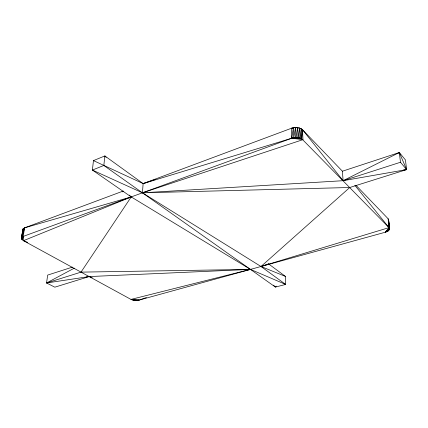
<?xml version="1.0" encoding="UTF-8"?>
<svg xmlns="http://www.w3.org/2000/svg" width="428" height="428" viewBox="0 0 428 428"><rect width="100%" height="100%" fill="white"/><g stroke="black" fill="none" stroke-linecap="round" stroke-linejoin="round"><path stroke-width="0.64" d="M123.232 191.032L24.567 227.851L22.935 229.06L21.4 238.359L21.673 239.166L23.454 240.691L130.973 299.407L133.343 300.226L136.232 300.499L138.886 300.162L385.371 232.206L388.191 230.954L389.528 229.274L389.009 227.621L301.676 138.704L302.51 129.716C299.504 127.079 295.01 127.079 291.393 128.282L143.134 183.607L93.465 160.602L92.384 170.066L131.214 196.923L250.471 269.399L285.685 284.443L285.46 276.424L268.377 263.76M103.838 165.459L92.384 170.066L142.438 192.819L260.994 266.494L285.685 284.443L275.418 287.081L103.838 165.459L104.849 155.936L93.465 160.602M129.304 195.082L131.214 196.923L24.567 227.851L23.219 236.406L21.673 239.166L22.031 236.053M22.176 234.811L22.935 229.06L24.567 227.851L22.203 236.93L21.4 238.359L23.219 236.406L291.746 138.233C294.956 137.169 298.621 137.142 301.676 138.704L301.248 128.748L299.932 128.689M106.139 157.451L104.849 155.936L143.134 183.607L291.746 138.233L299.996 137.987L301.248 128.748M146.446 297.519L138.886 300.162L130.973 299.407L250.471 269.399L89.163 276.574L54.827 287.177L46.572 282.978L47.652 275.092L72.418 267.126M21.673 239.166L22.085 236.545M295.502 127.501L293.747 137.693L293.378 127.731L291.746 138.233L295.887 137.463L295.502 127.501L291.393 128.282L291.746 138.233L298.022 137.565L299.579 128.026L298.321 128.068M21.4 238.359L22.935 229.06M295.887 137.463L297.615 127.603L295.748 127.806M22.374 239.958L23.219 236.406L22.203 236.93L23.556 228.381L21.582 237.594L23.219 236.406L23.454 240.691L27.761 242.414M74.279 268.158L46.572 282.978L81.02 272.128L131.214 196.923L23.454 240.691M388.191 230.954L385.371 232.206L389.009 227.621L388.587 219.521L388.094 218.713L355.925 185.265M22.754 229.831L24.567 227.851M276.328 286.113L275.418 287.081L273.567 285.16M385.371 232.206L389.507 228.418L388.587 219.521L389.528 229.274L385.371 232.206L389.079 230.141M155.781 179.332L143.134 183.607L142.438 192.819L302.949 139.656L302.51 129.716L342.411 171.211L399.34 152.518L405.439 159.944L406.6 169.606L349.756 187.507L260.994 266.494L285.46 276.424M396.975 153.722L399.34 152.518L406.6 169.606L343.101 180.696L142.438 192.819L349.756 187.507M122.119 191.856L123.35 191.343M268.554 263.857L260.994 266.494L389.009 227.621L388.094 218.713M403.331 170.087L406.6 169.606L400.474 162.26L343.101 180.696L302.51 129.716M46.572 282.978L89.163 276.574L92.282 277.692M136.232 300.499L138.886 300.162L132.049 299.873M292.704 128.347L291.393 128.282L293.26 128.079M86.499 276.798L89.163 276.574M134.772 300.44L138.886 300.162L133.343 300.226M144.466 183.526L143.134 183.607L144.466 183.575M291.393 128.282L292.65 128.245M81.02 272.128L250.471 269.399M301.676 138.704L291.746 138.233L302.949 139.656M354.865 185.319L389.009 227.621M388.795 224.962L389.009 226.198M389.218 227.429L389.528 229.274M400.474 162.26L399.34 152.518L343.101 180.696L342.411 171.211M388.613 220.393L389.507 228.418M299.579 128.026L299.996 137.987M297.615 127.603L298.022 137.565"/></g></svg>
